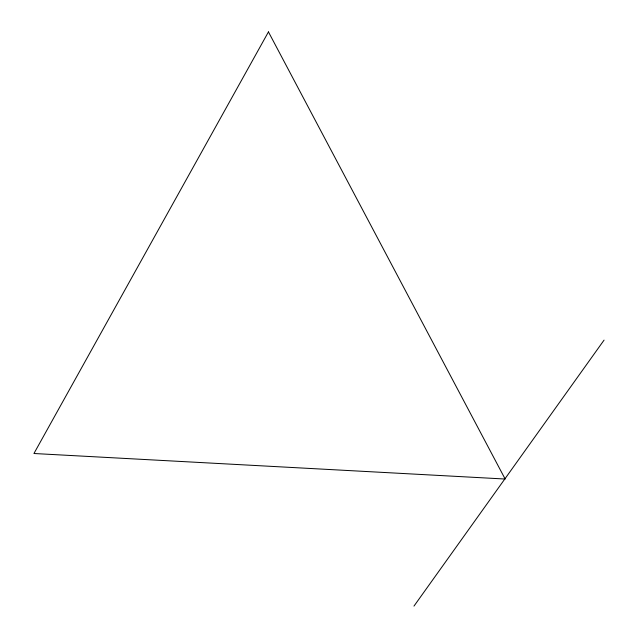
<?xml version="1.0" encoding="UTF-8"?>
<svg xmlns="http://www.w3.org/2000/svg" width="638" height="638" viewBox="0 0 638 638"><rect width="100%" height="100%" fill="white"/><g stroke="black" fill="none" stroke-linecap="round" stroke-linejoin="round"><path stroke-width="0.96" d="M413.974 606.1L604.058 340.118M268.446 31.9L33.942 453.506L505.16 479.034L268.446 31.9"/></g></svg>
